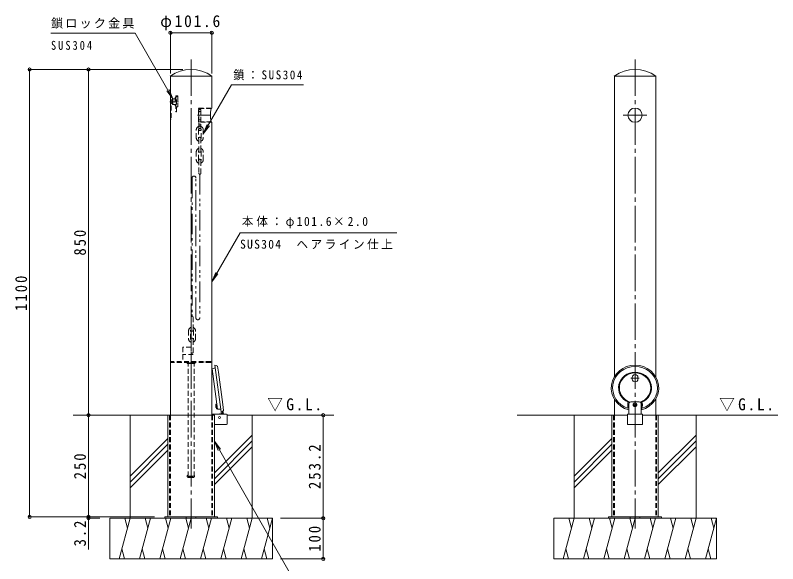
# Model space of a CAD drawing. Units: millimetres at full size, sheet at 1:10. Extents: x -1525 to 1782, y -1368 to 787.
# Drawn here: x -1525 to 351, y -562 to 787 of the extents above; entities that cross this region are included whole.
import ezdxf

# ---------------------------------------------------------------- set-up
doc = ezdxf.new("R2010")
doc.units = ezdxf.units.MM
doc.header["$LTSCALE"] = 10
doc.header["$PDMODE"] = 32
doc.header["$PDSIZE"] = 8
for name, pattern in [('CHAIN1', [8, 5, -1, 1, -1]), ('CHAIN2', [12, 9, -1, 1, -1]), ('DASHED1', [1.8, 1.2, -0.6]), ('DOUBLE_CHAIN1', [8.8, 5, -1, 0.6, -0.6, 0.6, -1])]:
    doc.linetypes.add(name, pattern=pattern)
for name, color, linetype, lineweight in [('C-0', 7, 'DASHED1', 9), ('C-1', 3, 'Continuous', 9), ('C-4', 7, 'Continuous', 9), ('C-5', 7, 'Continuous', 9), ('C-6', 2, 'Continuous', 9), ('C-7', 2, 'Continuous', 9), ('C-9', 7, 'Continuous', 9), ('C-A', 7, 'DASHED1', 9), ('C-B', 2, 'Continuous', 9), ('C-E', 6, 'Continuous', 9)]:
    doc.layers.add(name, color=color, linetype=linetype, lineweight=lineweight)
doc.styles.add('ＭＳ ゴシック', font='')
doc.styles.get('ＭＳ ゴシック').set_extended_font_data('MS Gothic')

msp = doc.modelspace()

# ---------------------------------------------------------------- linework, layer by layer
at = {"layer": 'C-0', "linetype": 'CHAIN2'}
for p, q in [((-1092.12, 678.65), (-1092.12, -474.55)), ((0, 678.65), (0, -474.55)), ((-29.12, 541.51), (29.12, 541.51)), ((10, -105.36), (-10, -105.36))]:
    msp.add_line(p, q, dxfattribs=at)
at = {"layer": 'C-0'}
for p, q in [((-1137.92, 580.51), (-1136.92, 581.51)), ((-1136.92, 581.51), (-1131.42, 581.51)), ((-1136.92, 567.51), (-1136.92, 581.51)), ((-1129.92, 587.01), (-1129.92, 549.51)), ((-1127.92, 589.01), (-1124.92, 589.01)), ((-1144.45, 574.51), (-1123.25, 574.51)), ((-1140.92, 579.51), (-1142.92, 579.51)), ((-1142.92, 569.51), (-1140.92, 569.51)), ((-1140.92, 564.51), (-1142.92, 564.51)), ((-1141.42, 578.51), (-1137.92, 578.51)), ((-1141.42, 578.51), (-1141.42, 570.51)), ((-1141.42, 570.51), (-1137.92, 570.51)), ((-1140.92, 579.51), (-1140.92, 578.51)), ((-1140.92, 569.51), (-1140.92, 570.51)), ((-1140.92, 564.51), (-1140.92, 531.51)), ((-1137.92, 568.51), (-1137.92, 580.51)), ((-1137.92, 568.51), (-1136.92, 567.51)), ((-1136.92, 567.51), (-1131.42, 567.51)), ((-1129.92, 549.51), (-1127.92, 549.51)), ((-1074.32, 546.51), (-1073.32, 546.51)), ((-1073.32, 558.01), (-1073.32, 504.01)), ((-1068.32, 555.01), (-1073.32, 555.01)), ((-1068.32, 550.01), (-1073.32, 550.01)), ((-1068.32, 555.01), (-1068.32, 504.01)), ((-1142.92, 531.51), (-1140.92, 531.51)), ((-1073.32, 530.01), (-1068.32, 530.01)), ((-1073.32, 519.01), (-1068.32, 519.01)), ((-1073.32, 515.51), (-1068.32, 515.51)), ((-1068.32, 507.51), (-1073.32, 507.51)), ((-1079.32, 485.51), (-1079.32, 505.51)), ((-1074.32, 505.51), (-1074.32, 485.51)), ((-1068.32, 504.01), (-1073.32, 504.01)), ((-1067.32, 485.51), (-1067.32, 505.51)), ((-1062.32, 505.51), (-1062.32, 485.51)), ((-1073.32, 452.51), (-1073.32, 484.51)), ((-1068.32, 484.51), (-1068.32, 452.51)), ((-1079.32, 451.51), (-1079.32, 431.51)), ((-1074.32, 431.51), (-1074.32, 451.51)), ((-1067.32, 451.51), (-1067.32, 431.51)), ((-1062.32, 431.51), (-1062.32, 451.51)), ((-1073.32, 430.51), (-1073.32, 398.51)), ((-1068.32, 398.51), (-1068.32, 430.51)), ((-1092.32, 12.39), (-1092.32, 44.39)), ((-1087.32, 44.39), (-1087.32, 12.39)), ((-1098.32, 11.39), (-1098.32, -8.61)), ((-1093.32, -8.61), (-1093.32, 11.39)), ((-1086.32, 11.39), (-1086.32, -8.61)), ((-1081.32, -8.61), (-1081.32, 11.39)), ((-1092.32, -9.61), (-1092.32, -64.35)), ((-1087.32, -41.61), (-1087.32, -9.61)), ((-1086.86, -46.85), (-1113.34, -46.85))]:
    msp.add_line(p, q, dxfattribs=at)
at = {"layer": 'C-0', "color": 3}
for p, q in [((-1074.32, 525.01), (-1074.32, 558.01)), ((-1073.32, 559.01), (-1041.32, 559.01)), ((-1042.35, 558.01), (-1073.32, 558.01)), ((-1042.35, 525.01), (-1073.32, 525.01)), ((-1068.32, 524.01), (-1041.32, 524.01)), ((-1043.32, -66.35), (-1140.92, -66.35)), ((-1043.41, -64.35), (-1140.83, -64.35))]:
    msp.add_line(p, q, dxfattribs=at)
at = {"layer": 'C-0', "color": 3, "linetype": 'CHAIN1'}
msp.add_line((-1043.61, 541.51), (-1076.01, 541.51), dxfattribs=at)
at = {"layer": 'C-0', "linetype": 'DOUBLE_CHAIN1'}
for p, q in [((-1070.82, 396.01), (-1070.82, 43.01)), ((-1089.82, 387.01), (-1089.82, 46.89)), ((-1080.32, 43.01), (-1080.32, 387.01))]:
    msp.add_line(p, q, dxfattribs=at)
at = {"layer": 'C-0', "color": 4, "linetype": 'Continuous'}
for p, q in [((-1018.37, -188.24), (-1033.71, -73.25)), ((-1030.11, -73.78), (-1033.43, -73.32)), ((-1027.33, -75.73), (-1030.11, -73.78)), ((-1040.56, -82.44), (-1032.82, -79.94)), ((-1040.56, -82.44), (-1027.34, -181.46)), ((-1027.33, -75.73), (-1024.9, -90.17)), ((-1014.26, -169.89), (-1024.9, -90.17)), ((-7, -107.36), (-7, -103.36)), ((7, -103.36), (7, -107.36)), ((-17.5, -179.26), (-18, -168.46)), ((-16.84, -164.49), (-12.86, -163.97)), ((-15.5, -168.46), (-15.5, -183.14)), ((16.84, -164.49), (12.86, -163.97)), ((15.5, -168.46), (15.5, -183.14)), ((17.5, -179.26), (18, -168.46)), ((-1027.34, -181.46), (-1019.22, -181.84)), ((-1014.99, -187.08), (-1018.07, -188.39)), ((-1012.82, -184.47), (-1014.99, -187.08)), ((-1012.82, -184.47), (-1014.26, -169.89))]:
    msp.add_line(p, q, dxfattribs=at)
at = {"layer": 'C-0', "color": 2, "linetype": 'Continuous'}
for p, q in [((-1149.27, -196.35), (-1149.27, -446.35)), ((-1034.97, -196.35), (-1149.27, -196.35)), ((-1005.4, -194.05), (-1041.32, -194.05)), ((-1034.97, -196.35), (-1034.97, -446.35)), ((-1003.1, -216.75), (-1003.1, -196.35)), ((-57.15, -196.35), (-57.15, -446.35)), ((-18.3, -219.05), (-18.3, -194.05)), ((-18.3, -194.05), (18.3, -194.05)), ((18.3, -219.05), (18.3, -194.05)), ((57.15, -196.35), (57.15, -446.35)), ((-1149.27, -218.85), (-1149.27, -446.35)), ((-1034.97, -219.05), (-1005.4, -219.05)), ((-57.15, -218.85), (-57.15, -446.35)), ((0, -219.05), (-18.3, -219.05)), ((0, -219.05), (18.3, -219.05)), ((-1027.12, -446.35), (-1157.12, -446.35)), ((-1157.12, -446.35), (-1157.12, -449.55)), ((-1104.12, -449.55), (-1104.12, -446.35)), ((-1080.12, -449.55), (-1080.12, -446.35)), ((-1027.12, -446.35), (-1027.12, -449.55)), ((-65, -446.35), (-65, -449.55)), ((65, -446.35), (-65, -446.35)), ((-12, -449.55), (-12, -446.35)), ((12, -449.55), (12, -446.35)), ((65, -446.35), (65, -449.55))]:
    msp.add_line(p, q, dxfattribs=at)
at = {"layer": 'C-0', "color": 2}
for p, q in [((-1145.07, -196.35), (-1145.07, -446.35)), ((-1039.17, -196.35), (-1039.17, -446.35)), ((-52.95, -196.35), (-52.95, -446.35)), ((52.95, -196.35), (52.95, -446.35))]:
    msp.add_line(p, q, dxfattribs=at)
at = {"layer": 'C-0'}
for points in [[(-1129.92, 584.51), (-1131.42, 584.51), (-1131.42, 564.51), (-1129.92, 564.51)], [(-1124.92, 589.01), (-1124.92, 562.01), (-1127.92, 562.01)], [(-1127.92, 549.51), (-1127.92, 587.01), (-1124.92, 587.01)], [(-1092.32, -29.35), (-1112.32, -29.35), (-1112.32, -64.35)]]:
    msp.add_lwpolyline(points, dxfattribs=at)
at = {"layer": 'C-0', "color": 2, "linetype": 'Continuous'}
msp.add_circle((-1022.1, -201.85), 2.5, dxfattribs=at)
at = {"layer": 'C-0'}
for centre, radius, start, end in [((-1127.92, 587.01), 2, 90, 180), ((-1070.82, 505.51), 8.5, 107.76813, 180), ((-1070.82, 505.51), 3.5, 141.34018, 180), ((-1070.82, 505.51), 3.5, 38.65981, 141.34018), ((-1070.82, 505.51), 8.5, 73.0188, 107.76813), ((-1070.82, 505.51), 8.5, 0, 73.0188), ((-1070.82, 505.51), 3.5, 0, 38.65981), ((-1070.82, 485.51), 8.5, 180, 252.89536), ((-1070.82, 485.51), 3.5, 180, 225), ((-1070.82, 484.51), 2.5, 0, 180), ((-1070.82, 485.51), 3.5, 315.58469, 0), ((-1070.82, 485.51), 8.5, 287.10463, 0), ((-1070.82, 451.51), 8.5, 107.10463, 180), ((-1070.82, 451.51), 3.5, 135, 180), ((-1070.82, 452.51), 2.5, 180, 0), ((-1070.82, 451.51), 8.5, 0, 72.89536), ((-1070.82, 451.51), 3.5, 0, 44.4153), ((-1070.82, 431.51), 8.5, 180, 252.89536), ((-1070.82, 431.51), 3.5, 180, 224.4153), ((-1070.82, 430.51), 2.5, 0, 180), ((-1070.82, 431.51), 3.5, 315.58469, 0), ((-1070.82, 431.51), 8.5, 287.10463, 0), ((-1070.82, 398.51), 2.5, 180, 0), ((-1089.82, 44.39), 2.5, 0, 180), ((-1089.82, 11.39), 8.5, 107.10463, 180), ((-1089.82, 11.39), 8.5, 0, 72.89536), ((-1089.82, 11.39), 3.5, 135, 180), ((-1089.82, 12.39), 2.5, 180, 0), ((-1089.82, 11.39), 3.5, 0, 44.4153), ((-1089.82, -8.61), 8.5, 180, 252.89536), ((-1089.82, -8.61), 3.5, 180, 224.4153), ((-1089.82, -9.61), 2.5, 0, 180), ((-1089.82, -8.61), 3.5, 315.58469, 0), ((-1089.82, -8.61), 8.5, 287.10463, 0), ((-1089.82, -41.61), 2.5, 180, 0)]:
    msp.add_arc(centre, radius, start, end, dxfattribs=at)
at = {"layer": 'C-0', "color": 3}
for centre, start, end in [((-1073.32, 558.01), 90, 180), ((-1073.32, 525.01), 180, 270)]:
    msp.add_arc(centre, 1, start, end, dxfattribs=at)
at = {"layer": 'C-0', "linetype": 'DOUBLE_CHAIN1'}
for centre, start, end in [((-1085.07, 387.01), 0, 180), ((-1075.57, 43.01), 180, 0)]:
    msp.add_arc(centre, 4.75, start, end, dxfattribs=at)
at = {"layer": 'C-0', "color": 4, "linetype": 'Continuous'}
for centre, radius, start, end in [((-1033.47, -73.51), 0.2, 76.39398, 187.6), ((0, -103.36), 7, 90, 180), ((0, -107.36), 7, 180, 270), ((0, -103.36), 7, 0, 90), ((0, -107.36), 7, 270, 0), ((-1018.17, -188.21), 0.2, 187.6, 298.80602)]:
    msp.add_arc(centre, radius, start, end, dxfattribs=at)
at = {"layer": 'C-0', "color": 2, "linetype": 'Continuous'}
for centre, start, end in [((-1005.4, -196.35), 0, 90), ((-1005.4, -216.75), 270, 0)]:
    msp.add_arc(centre, 2.3, start, end, dxfattribs=at)
at = {"layer": 'C-0', "color": 3, "linetype": 'Continuous'}
msp.add_ellipse((-1041.32, 541.51), major_axis=(0, -17.5), ratio=0.1776, start_param=3.1415927, end_param=6.2831853, dxfattribs=at)
at = {"layer": 'C-0', "color": 4, "linetype": 'Continuous'}
for centre, major_axis, start_param, end_param in [((0, -129.21), (-58.5, 0), 1.8389559, 7.585822), ((0, -129.21), (-55.2, 0), 1.8933918, 7.5313861), ((0, -129.21), (-40.56, 0), 1.9989297, 7.4258482), ((0, -129.21), (-38.56, 0), 1.9109137, 7.5138643), ((-10, -168.46), (-8, 0), 5.7382374, 6.2831853), ((-10, -168.46), (-5.5, 0), 5.2602993, 6.2831853), ((10, -168.46), (-5.5, 0), 3.1415927, 4.1644787), ((10, -168.46), (-8, 0), 3.1415927, 3.6865405)]:
    msp.add_ellipse(centre, major_axis=major_axis, ratio=0.956, start_param=start_param, end_param=end_param, dxfattribs=at)
at = {"layer": 'C-1'}
for p, q in [((-1142.92, 637.04), (-1143.34, 637.65)), ((-1142.92, 637.04), (-1092.12, 637.04)), ((-1142.92, 637.04), (-1142.92, -196.35)), ((-1041.32, 637.04), (-1092.12, 637.04)), ((-1041.32, 637.04), (-1040.89, 637.65)), ((-1041.32, 637.04), (-1041.32, 559.01)), ((-50.8, 637.04), (-51.22, 637.65)), ((-50.8, 637.04), (0, 637.04)), ((-50.8, 637.04), (-50.8, -101.48)), ((50.8, 637.04), (0, 637.04)), ((50.8, 637.04), (51.22, 637.65)), ((50.8, 637.04), (50.8, -101.48)), ((-1041.32, 524.01), (-1041.32, -196.35)), ((-50.8, -156.95), (-50.8, -196.35)), ((50.8, -156.95), (50.8, -196.35))]:
    msp.add_line(p, q, dxfattribs=at)
at = {"layer": 'C-1', "linetype": 'DASHED1'}
for p, q in [((-1142.92, -196.35), (-1142.92, -446.35)), ((-1041.32, -196.35), (-1041.32, -446.35)), ((-50.8, -196.35), (-50.8, -446.35)), ((50.8, -196.35), (50.8, -446.35))]:
    msp.add_line(p, q, dxfattribs=at)
at = {"layer": 'C-1'}
msp.add_circle((0, 541.51), 17.5, dxfattribs=at)
for centre in [(-1092.12, 563.65), (0, 563.65)]:
    msp.add_arc(centre, 90, 55.30788, 124.69212, dxfattribs=at)
at = {"layer": 'C-4'}
for p, q in [((-1142.92, 747.09), (-1142.92, 643.83)), ((-1142.92, 744.09), (-1041.32, 744.09)), ((-1041.32, 747.09), (-1041.32, 643.83)), ((-1492.28, 653.65), (-1112.09, 653.65)), ((-1489.28, 653.65), (-1489.28, -446.35)), ((-1344.52, 653.65), (-1344.52, -196.35)), ((-1344.52, -196.35), (-1344.52, -526.44)), ((-767.17, -196.35), (-767.17, -449.55)), ((-1492.28, -446.35), (-1182.09, -446.35)), ((-1347.52, -449.55), (-1316.63, -449.55)), ((-764.17, -449.55), (-872.09, -449.55)), ((-767.17, -449.55), (-767.17, -549.55)), ((-764.17, -549.55), (-872.09, -549.55))]:
    msp.add_line(p, q, dxfattribs=at)
for p in [(-1142.92, 744.09), (-1041.32, 744.09), (-1489.28, 653.65), (-1344.52, 653.65), (-1344.52, -196.35), (-767.17, -196.35), (-1489.28, -446.35), (-1344.52, -446.35), (-1344.52, -449.55), (-767.17, -449.55), (-767.17, -549.55)]:
    msp.add_point(p, dxfattribs=at)
at = {"layer": 'C-5'}
for p, q in [((-1230.11, 742.93), (-1436.84, 742.93)), ((-1230.11, 742.93), (-1136.92, 581.51)), ((-1136.92, 581.51), (-1152.14, 601.34)), ((-1136.92, 581.51), (-1146.49, 604.6)), ((-992.86, 615.81), (-815.88, 615.81)), ((-1062.32, 495.51), (-1047.1, 515.34)), ((-971.8, 252.06), (-585.64, 252.06)), ((-1041.25, 131.75), (-1026.04, 151.58)), ((-1034.97, -260.05), (-803.44, -663.3)), ((-1034.97, -260.05), (-1019.8, -279.92)), ((-1034.97, -260.05), (-1025.46, -283.17))]:
    msp.add_line(p, q, dxfattribs=at)
for points in [[(-992.86, 615.81), (-1062.32, 495.51), (-1052.75, 518.6)], [(-971.8, 252.06), (-1041.25, 131.75), (-1031.69, 154.85)]]:
    msp.add_lwpolyline(points, dxfattribs=at)
at = {"layer": 'C-6'}
for p, q in [((-15, -168.36), (-15, -194.05)), ((10, -163.58), (-10, -163.58)), ((15, -168.36), (15, -194.05)), ((-1030.83, -171.94), (-1031.52, -172.84)), ((-1030.53, -172.7), (-1031.52, -172.84)), ((-1030.94, -177.2), (-1031.52, -172.84)), ((-1029.95, -177.07), (-1030.94, -177.2)), ((-1030.04, -177.89), (-1030.94, -177.2)), ((-1030.64, -171.91), (-1030.83, -171.94)), ((-1030.04, -177.89), (-1030.83, -171.94)), ((-1029.84, -177.86), (-1030.04, -177.89)), ((-1014.36, -194.05), (-1015.28, -187.2)), ((-1012.75, -194.05), (-1013.86, -185.72))]:
    msp.add_line(p, q, dxfattribs=at)
at = {"layer": 'C-6', "linetype": 'CHAIN2'}
msp.add_line((4.54, -170.56), (-4.54, -170.56), dxfattribs=at)
at = {"layer": 'C-6'}
msp.add_arc((-1014.74, -190.49), 1.5, 273.77745, 7.6, dxfattribs=at)
for centre, start_param, end_param in [((-10, -168.36), 4.712389, 6.2831853), ((10, -168.36), 3.1415927, 4.712389)]:
    msp.add_ellipse(centre, major_axis=(-5, 0), ratio=0.956, start_param=start_param, end_param=end_param, dxfattribs=at)
at = {"layer": 'C-7'}
for p, q in [((0, -168.9), (-1.5, -169.73)), ((-1.5, -171.39), (-1.5, -169.73)), ((0, -172.21), (-1.5, -171.39)), ((1.5, -169.73), (0, -168.9)), ((1.5, -171.39), (0, -172.21)), ((1.5, -171.39), (1.5, -169.73))]:
    msp.add_line(p, q, dxfattribs=at)
for major_axis in [(-4.75, 0), (-4.25, 0)]:
    msp.add_ellipse((0, -170.56), major_axis=major_axis, ratio=0.956, dxfattribs=at)
at = {"layer": 'C-9'}
for p, q in [((-1027.23, -193.65), (-1017.81, -192.4)), ((-1017.59, -194.05), (-1018.37, -188.24))]:
    msp.add_line(p, q, dxfattribs=at)
for centre, radius, start, end in [((-1026.83, -196.63), 3, 97.6, 120.6877), ((-1018.24, -189.22), 3.2, 277.6, 7.6)]:
    msp.add_arc(centre, radius, start, end, dxfattribs=at)
at = {"layer": 'C-A'}
for p, q in [((-1140.83, -64.35), (-1140.83, -66.35)), ((-1126.56, -64.35), (-1126.56, -66.35)), ((-1099.62, -346.35), (-1099.62, -69.35)), ((-1092.12, -64.35), (-1092.12, -66.35)), ((-1084.62, -346.35), (-1084.62, -69.35)), ((-1057.68, -64.35), (-1057.68, -66.35)), ((-1043.41, -64.35), (-1043.41, -66.35)), ((-1084.62, -346.35), (-1099.62, -346.35))]:
    msp.add_line(p, q, dxfattribs=at)
for centre, start, end in [((-1099.62, -66.35), 180, 0.00803), ((-1096.62, -66.35), 240.0022, 0.00601), ((-1093.62, -66.35), 240.0022, 0), ((-1090.62, -66.35), 239.99945, 0.002), ((-1087.62, -66.35), 240.0022, 0), ((-1084.62, -66.35), 240.00032, 0), ((-1098.74, -346.35), 107.03131, 299.99968), ((-1095.74, -346.35), 179.99599, 299.99968), ((-1092.74, -346.35), 180, 299.9978), ((-1089.74, -346.35), 179.998, 300.00055), ((-1086.74, -346.35), 180, 45.0007)]:
    msp.add_arc(centre, 3, start, end, dxfattribs=at)
at = {"layer": 'C-B'}
for p, q in [((-1030.9, -169.93), (-1030.57, -169.13)), ((-1030.9, -169.93), (-1029.58, -179.84)), ((-1029.02, -168.92), (-1030.57, -169.13)), ((-1029.58, -179.84), (-1029.05, -180.53)), ((-1027.5, -180.32), (-1029.05, -180.53))]:
    msp.add_line(p, q, dxfattribs=at)
at = {"layer": 'C-E'}
for p, q in [((-1149.27, -196.35), (-1381.92, -196.35)), ((-1242.09, -449.55), (-1242.09, -196.35)), ((-1003.1, -196.35), (-741.07, -196.35)), ((-942.09, -449.55), (-942.09, -196.35)), ((-18.3, -196.35), (-289.8, -196.35)), ((-149.98, -449.55), (-149.98, -196.35)), ((18.3, -196.35), (351.04, -196.35)), ((150.02, -449.55), (150.02, -196.35)), ((-1149.27, -253.71), (-1242.09, -346.54)), ((-942.09, -245.42), (-1034.97, -338.29)), ((-942.09, -259.56), (-1034.97, -352.43)), ((-57.15, -253.71), (-149.98, -346.54)), ((150.02, -245.42), (57.15, -338.29)), ((150.02, -259.56), (57.15, -352.43)), ((-1149.27, -267.85), (-1242.09, -360.68)), ((-942.09, -273.7), (-1034.97, -366.58)), ((-57.15, -267.85), (-149.98, -360.68)), ((150.02, -273.7), (57.15, -366.58)), ((-1149.27, -282), (-1242.09, -374.82)), ((-57.15, -282), (-149.98, -374.82)), ((-1292.09, -449.55), (-892.09, -449.55)), ((-1292.09, -549.55), (-1292.09, -449.55)), ((-1242.09, -449.55), (-1268.89, -549.55)), ((-1255.14, -449.55), (-1248.62, -473.9)), ((-1192.09, -449.55), (-1218.89, -549.55)), ((-1205.14, -449.55), (-1198.62, -473.9)), ((-1142.09, -449.55), (-1168.89, -549.55)), ((-1155.14, -449.55), (-1148.62, -473.9)), ((-1092.09, -449.55), (-1118.89, -549.55)), ((-1105.14, -449.55), (-1098.62, -473.9)), ((-1042.09, -449.55), (-1068.89, -549.55)), ((-1055.14, -449.55), (-1048.62, -473.9)), ((-992.09, -449.55), (-1018.89, -549.55)), ((-1005.14, -449.55), (-998.62, -473.9)), ((-942.09, -449.55), (-968.89, -549.55)), ((-955.14, -449.55), (-948.62, -473.9)), ((-892.09, -449.55), (-918.89, -549.55)), ((-905.14, -449.55), (-898.62, -473.9)), ((-892.09, -549.55), (-892.09, -449.55)), ((-199.98, -449.55), (200.02, -449.55)), ((-199.98, -549.55), (-199.98, -449.55)), ((-149.98, -449.55), (-176.77, -549.55)), ((-163.03, -449.55), (-156.5, -473.9)), ((-99.98, -449.55), (-126.77, -549.55)), ((-113.03, -449.55), (-106.5, -473.9)), ((-49.98, -449.55), (-76.77, -549.55)), ((-63.03, -449.55), (-56.5, -473.9)), ((0.02, -449.55), (-26.77, -549.55)), ((-13.03, -449.55), (-6.5, -473.9)), ((50.02, -449.55), (23.23, -549.55)), ((36.97, -449.55), (43.5, -473.9)), ((100.02, -449.55), (73.23, -549.55)), ((86.97, -449.55), (93.5, -473.9)), ((150.02, -449.55), (123.23, -549.55)), ((136.97, -449.55), (143.5, -473.9)), ((200.02, -449.55), (173.23, -549.55)), ((186.97, -449.55), (193.5, -473.9)), ((200.02, -549.55), (200.02, -449.55)), ((-1255.84, -549.55), (-1262.37, -525.2)), ((-1205.84, -549.55), (-1212.37, -525.2)), ((-1155.84, -549.55), (-1162.37, -525.2)), ((-1105.84, -549.55), (-1112.37, -525.2)), ((-1055.84, -549.55), (-1062.37, -525.2)), ((-1005.84, -549.55), (-1012.37, -525.2)), ((-955.84, -549.55), (-962.37, -525.2)), ((-905.84, -549.55), (-912.37, -525.2)), ((-163.72, -549.55), (-170.25, -525.2)), ((-113.72, -549.55), (-120.25, -525.2)), ((-63.72, -549.55), (-70.25, -525.2)), ((-13.72, -549.55), (-20.25, -525.2)), ((36.28, -549.55), (29.75, -525.2)), ((86.28, -549.55), (79.75, -525.2)), ((136.28, -549.55), (129.75, -525.2)), ((186.28, -549.55), (179.75, -525.2)), ((-1292.09, -549.55), (-892.09, -549.55)), ((-199.98, -549.55), (200.02, -549.55))]:
    msp.add_line(p, q, dxfattribs=at)

# ---------------------------------------------------------------- texts
at = {"layer": 'C-4', "color": 2, "insert": (-1168.11, 750.09), "char_height": 29.33, "attachment_point": 7, "style": 'ＭＳ ゴシック'}
msp.add_mtext('\\T1.23;\\W0.95;φ101.6', dxfattribs=at)
at = {"layer": 'C-4', "color": 2, "char_height": 29.33, "attachment_point": 7, "rotation": 90, "style": 'ＭＳ ゴシック'}
for s, insert in [('\\T1.27;\\W0.9;850', (-1350.52, 196.15)), ('\\T1.28;\\W0.9;1100', (-1495.28, 59.9)), ('\\T1.28;\\W0.9;253.2', (-773.17, -377.95)), ('\\T1.27;\\W0.9;250', (-1350.52, -353.85)), ('\\T1.27;\\W0.9;3.2', (-1350.52, -519)), ('\\T1.27;\\W0.9;100', (-773.17, -532.05))]:
    msp.add_mtext(s, dxfattribs=dict(at, insert=insert))
at = {"layer": 'C-5', "char_height": 21.99, "attachment_point": 7, "style": 'ＭＳ ゴシック'}
for s, insert in [('\\T1.17;鎖ロック金具', (-1436.84, 754.15)), ('\\T1.39;\\W0.85;SUS304', (-1436.84, 701.7)), ('\\T1.29;\\W0.9;鎖：SUS304', (-988.38, 627.04)), ('\\T1.26;\\W0.95;本体：φ101.6×2.0', (-967.31, 263.28)), ('\\T1.22;\\W0.95;SUS304\u3000ヘアライン仕上', (-971.8, 210.76))]:
    msp.add_mtext(s, dxfattribs=dict(at, insert=insert))
at = {"layer": 'C-5', "color": 2, "char_height": 29.33, "attachment_point": 7, "style": 'ＭＳ ゴシック'}
for insert in [(-904.45, -186.82), (207.17, -186.82)]:
    msp.add_mtext('\\T1.22;\\W0.95;▽G.L.', dxfattribs=dict(at, insert=insert))

doc.saveas('drawing.dxf')
